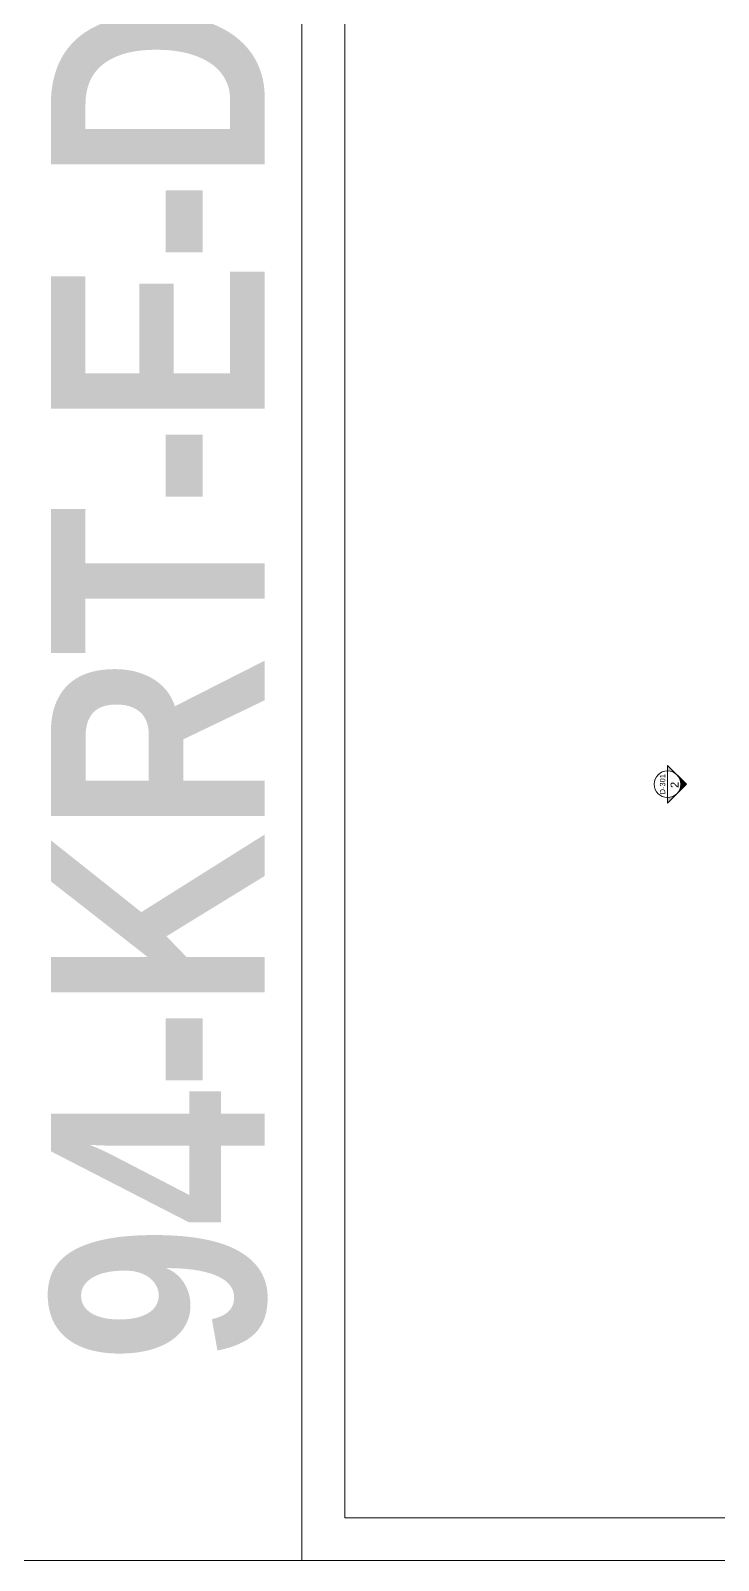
# Model space of a CAD drawing. Extents: x -1439 to 23780, y -1362 to 4476.
# Drawn here: x 5437 to 6724, y 0 to 2867 of the extents above; entities that cross this region are included whole.
import ezdxf
from ezdxf.enums import TextEntityAlignment as Align

# ---------------------------------------------------------------- set-up
doc = ezdxf.new("R2010")
doc.units = 0
doc.header["$MEASUREMENT"] = 0
doc.layers.get('0').update_dxf_attribs({"color": 9, "lineweight": 9})
doc.layers.add('40A', color=9, linetype='Continuous', lineweight=9)
doc.layers.add('Audi$0$21', color=8, linetype='Continuous', lineweight=9)
doc.layers.add('Audi$0$40A', color=8, linetype='Continuous', lineweight=9, plot=False)
doc.styles.add('Audi$0$Arial', font='arial.ttf', dxfattribs={"height": 2.5})
doc.styles.add('MuuM_TEXT-BOLD', font='ARIALNB.TTF')

# ---------------------------------------------------------------- blocks, each defined once
blk = doc.blocks.new('Audi$0$0_exteriorelevation1')
h = blk.add_hatch(color=256)
h.dxf.hatch_style = 1
h.paths.add_polyline_path([(0, 7.07), (-3.54, 3.54, -0.414214), (3.54, 3.54)])
h = blk.add_hatch(color=256)
edge = h.paths.add_edge_path()
edge.add_arc((0, 0), 5, 135, 180)
edge.add_line((-5, 0), (-7.07, 0))
edge.add_line((-7.07, 0), (-3.54, 3.54))
edge = h.paths.add_edge_path()
edge.add_line((5, 0), (7.07, 0))
edge.add_line((7.07, 0), (3.54, 3.54))
edge.add_arc((0, 0), 5, 0, 45, ccw=False)
blk.add_lwpolyline([(7.07, 0), (0, 7.07), (-7.07, 0), (7.07, 0)])
blk.add_lwpolyline([(7.07, 0), (0, 7.07), (-7.07, 0), (7.07, 0)])
blk.add_circle((0, 0), 5)
at = {"style": 'Audi$0$Arial'}
blk.add_attdef('KESITADI', text='', height=3, dxfattribs=at).set_placement((0, 0), align=Align.BOTTOM_CENTER)
blk.add_attdef('PAFTAADI', text='', height=2, dxfattribs=at).set_placement((0, -0.5), align=Align.TOP_CENTER)

msp = doc.modelspace()

# ---------------------------------------------------------------- linework, layer by layer
at = {"layer": 'Audi$0$40A'}
for points in [[(5945, 4205), (0, 4205), (0, 0), (5945, 0)], [(11890, 4205), (5945, 4205), (5945, 0), (11890, 0)], [(11350.06, 80), (6025, 80), (6025, 4125), (11350.06, 4125)]]:
    msp.add_lwpolyline(points, close=True, dxfattribs=at)

# ---------------------------------------------------------------- block references
at = {"layer": 'Audi$0$21'}
ref = msp.add_blockref('Audi$0$0_exteriorelevation1', (6629.26, 1454.41), dxfattribs=dict(at, xscale=5, yscale=5, zscale=5, rotation=270))
ref.add_attrib('KESITADI', '2', dxfattribs={"layer": '0', "height": 15, "rotation": 90, "style": 'Audi$0$Arial'}).set_placement((6654.49, 1453.15), align=Align.BOTTOM_CENTER)
ref.add_attrib('PAFTAADI', 'D-301', dxfattribs={"layer": '0', "height": 10, "rotation": 90, "style": 'Audi$0$Arial'}).set_placement((6614.98, 1454.41), align=Align.TOP_CENTER)

# ---------------------------------------------------------------- texts
at = {"layer": '40A', "style": 'MuuM_TEXT-BOLD'}
msp.add_text('94-KRT-E-D-200', height=400, rotation=90, dxfattribs=at).set_placement((5875.06, 2102.5), align=Align.CENTER)

doc.saveas('drawing.dxf')
